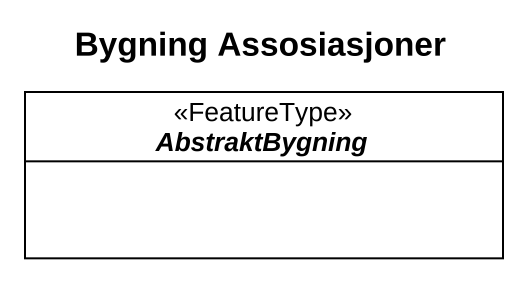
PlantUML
@startuml
title Bygning Assosiasjoner
hide circle
hide empty members
abstract class AbstraktBygning <<FeatureType>>
@enduml
